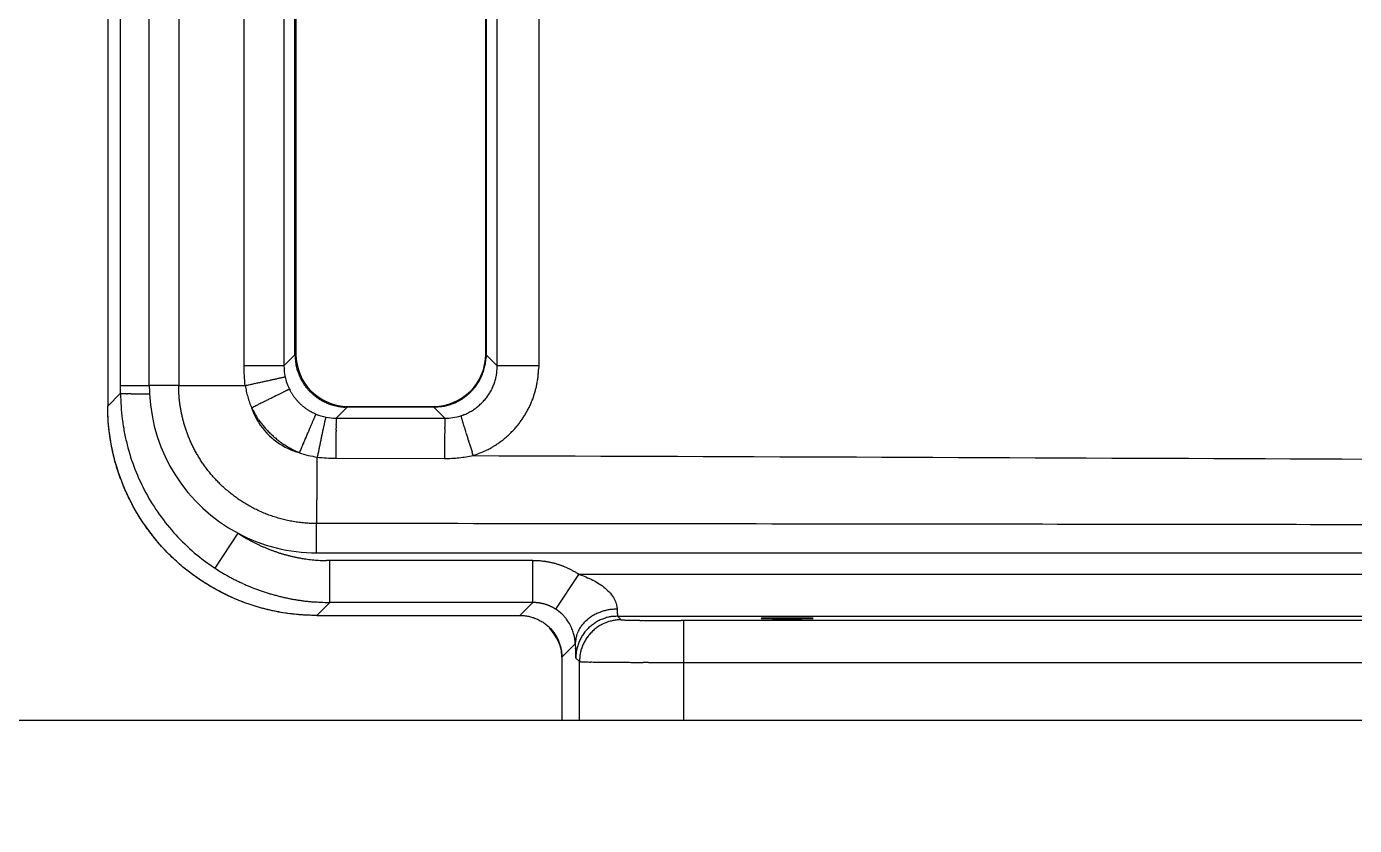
# Model space of a CAD drawing. Header units: millimetres. Extents: x 13515 to 183937, y -33900 to -660.
# Drawn here: x 118600.281 to 118602.269, y -19355.653 to -19354.458 of the extents above; entities that cross this region are included whole.
import ezdxf

# ---------------------------------------------------------------- set-up
doc = ezdxf.new("R2010")
doc.units = ezdxf.units.MM
doc.header["$LTSCALE"] = 100
doc.header["$MEASUREMENT"] = 0
doc.layers.get('0').update_dxf_attribs({"linetype": 'CONTINUOUS'})
doc.layers.add('ELE9', color=9, linetype='CONTINUOUS')
doc.layers.add('TOI', color=12, linetype='CONTINUOUS')

# ---------------------------------------------------------------- blocks, each defined once
blk = doc.blocks.new('A$C5C140EDA')
at = {"layer": 'TOI'}
for p, q in [((30.02, 579.96), (31.26, 578.72)), ((119.98, 579.96), (30.02, 579.96)), ((31.26, 578.72), (31.26, 578.71)), ((32, 578.72), (118.74, 578.72)), ((32, 578.72), (32, 575.98)), ((32, 573.17), (32, 575.98)), ((32, 575.98), (118.74, 575.98)), ((120, 573.17), (32, 573.17)), ((32, 573.17), (32, 566.8)), ((14.53, 569.68), (14.32, 569.36)), ((14.53, 569.68), (17.88, 567.49)), ((33.88, 566.92), (118.13, 566.92)), ((33.88, 563.1), (33.88, 566.92)), ((31.64, 562.58), (31.54, 562.52)), ((31.64, 562.58), (31.64, 562.59)), ((32.84, 562.99), (32.83, 563)), ((118.13, 563.1), (33.88, 563.1)), ((33.88, 563.1), (34.93, 562.05)), ((25.58, 561.63), (25.66, 561.82)), ((34.93, 562.05), (117.08, 562.05)), ((117, 561.95), (35, 561.95)), ((29.27, 560.04), (29.26, 560.05)), ((11.26, 558.72), (10.02, 559.96)), ((10.02, 559.96), (10.02, 540.53)), ((15.26, 558.72), (15.26, 559.03)), ((16, 559.98), (16, 217.48)), ((16, 559.98), (18.81, 559.98)), ((18.81, 559.98), (18.9, 559.97)), ((28.97, 559.09), (28.97, 559.1)), ((11.26, 539.29), (11.26, 558.72)), ((11.26, 558.72), (15.26, 558.72)), ((15.26, 539.29), (15.26, 558.72)), ((25.05, 558.14), (25.03, 547.74)), ((28.88, 558.1), (28.87, 558.11)), ((28.88, 558.1), (28.87, 547.71)), ((29.93, 557.05), (28.88, 558.1)), ((29.93, 557.05), (29.94, 557.29)), ((29.93, 548.76), (29.93, 557.05)), ((30, 556.95), (30, 548.81)), ((28.87, 547.71), (29.93, 548.76)), ((28.87, 547.71), (28.87, 547.71)), ((29.11, 546.19), (29.17, 546)), ((25.3, 545.01), (25.48, 545.06)), ((34.93, 543.76), (33.87, 542.71)), ((34.93, 543.76), (34.69, 543.77)), ((117.08, 543.76), (34.93, 543.76)), ((35, 543.81), (117, 543.81)), ((33.87, 542.71), (118.13, 542.71)), ((33.87, 538.74), (33.87, 542.71)), ((11.26, 539.29), (10.02, 540.53)), ((11.26, 539.29), (15.26, 539.29)), ((33.87, 538.74), (33.52, 538.75)), ((118.13, 538.74), (33.87, 538.74)), ((10.61, 537.1), (10.65, 537.16)), ((0, 536.53), (0, 534.84)), ((6.02, 536.53), (0, 536.53)), ((7.31, 535.24), (6.02, 536.53)), ((10.61, 537.1), (13.95, 534.9)), ((0, 534.84), (0, 524.85)), ((0, 534.84), (5.61, 534.84)), ((5.61, 534.84), (5.6, 534.83)), ((5.61, 534.84), (5.95, 535.19)), ((5.95, 535.19), (5.95, 535.19)), ((5.95, 535.19), (6.14, 535.18)), ((13.95, 534.9), (14.03, 535.03)), ((13.95, 189.98), (13.95, 534.9)), ((9.61, 530.84), (9.6, 531.04)), ((9.61, 530.84), (9.95, 531.19)), ((9.95, 531.19), (9.95, 198.29)), ((10.63, 531.24), (10.59, 531.24)), ((10.63, 531.24), (10.62, 531.43)), ((0, 524.85), (0, 211.98)), ((0, 524.85), (5.53, 524.85)), ((5.53, 524.85), (5.53, 198.98)), ((5.53, 524.85), (9.53, 524.85)), ((9.53, 524.85), (9.53, 525.13)), ((9.53, 198.83), (9.53, 524.85))]:
    blk.add_line(p, q, dxfattribs=at)
for centre, radius, start, end in [((64.78, 577.21), 33.57, 178.4317, 178.5893), ((72.18, 577.03), 40.96, 178.5948, 178.7327), ((80.63, 576.8), 49.42, 178.6763, 178.7972), ((89.9, 576.61), 58.69, 178.8005, 178.9079), ((43.02, 577.95), 11.79, 177.6611, 177.9806), ((47.17, 577.76), 15.94, 177.8211, 178.0825), ((52.24, 577.59), 21.02, 178.0862, 178.3024), ((58.02, 577.43), 26.81, 178.3095, 178.4934), ((34.81, 578.35), 3.57, 176.2051, 176.9277), ((36.9, 578.23), 5.66, 176.8641, 177.389), ((39.56, 578.1), 8.33, 177.2696, 177.6753), ((31.4, 578.67), 0.149, 168.2589, 175.2121), ((31.73, 578.62), 0.482, 172.4412, 175.3445), ((32.33, 578.55), 1.09, 174.2415, 175.898), ((33.33, 578.46), 2.09, 175.5555, 176.5957), ((31.28, 578.7), 0.0218, 151.6535, 182.4313), ((364.13, 573.25), 332.94, 179.3848, 179.406), ((166.66, 575.37), 135.46, 179.4343, 179.5027), ((167.91, 575.44), 136.71, 179.5391, 179.645), ((108.41, 576.27), 77.21, 179.0044, 179.0938), ((121.04, 576.06), 89.84, 179.086, 179.1654), ((137.41, 575.8), 106.21, 179.1586, 179.2275), ((141.42, 575.77), 110.22, 179.2373, 179.3068), ((138.39, 575.74), 107.19, 179.2702, 179.3454), ((172.52, 575.42), 141.32, 179.3755, 179.43), ((99.3, 576.43), 68.1, 178.9081, 179.0051), ((32, 559.98), 16, 92.8807, 152.0026), ((413.55, 573.48), 382.36, 179.5797, 179.6296), ((32, 559.98), 16, 90, 92.8807), ((31.37, 558.66), 20.13, 148.9718, 150.0638), ((31.2, 558.75), 19.94, 147.8623, 148.9619), ((31.38, 558.67), 20.13, 153.4016, 154.502), ((31.37, 558.66), 20.13, 152.2549, 153.3536), ((31.39, 558.65), 20.15, 151.1776, 152.2733), ((31.45, 558.61), 20.22, 150.0634, 151.1529), ((31.38, 558.66), 20.13, 156.6869, 157.7919), ((31.38, 558.67), 20.13, 155.6072, 156.7109), ((31.39, 558.66), 20.14, 154.4726, 155.5741), ((32, 559.98), 16, 152.0026, 180), ((29.33, 559.62), 13.87, 150.5877, 152.017), ((28.07, 560.36), 12.42, 148.227, 150.6779), ((45.85, 550.01), 32.99, 148.0002, 149.2064), ((1376.74, 853.75), 1375.02, 192.04568, 192.06353), ((543.28, 675.41), 522.69, 192.0402, 192.0763), ((31.37, 558.68), 20.11, 161.1502, 162.2591), ((31.37, 558.69), 20.12, 160.0609, 161.1685), ((31.38, 558.67), 20.13, 158.9145, 160.0217), ((31.37, 558.68), 20.12, 157.8342, 158.9408), ((31.09, 558.78), 15.83, 155.5256, 156.6574), ((29.09, 559.68), 13.63, 154.144, 155.4862), ((31.98, 558.45), 16.76, 153.6324, 154.6568), ((54.98, 547.09), 42.42, 153.3181, 153.6842), ((34.28, 557.65), 9.63, 128.7352, 129.9991), ((33.81, 558.21), 8.9, 127.2187, 128.6059), ((33.06, 559.18), 7.68, 125.4866, 127.1275), ((34.15, 557.82), 9.42, 124.8647, 126.1203), ((42.16, 546.39), 23.38, 124.4841, 124.9412), ((33.17, 559.09), 7.82, 121.1544, 122.8972), ((32.75, 559.81), 6.99, 118.2788, 121.2617), ((38.55, 549.85), 18.51, 117.9942, 119.467), ((-1768.79, -330.62), 2009.82, 26.48854, 26.50102), ((-659.39, 222.03), 770.4, 26.47635, 26.50137), ((-695.72, 204.06), 810.93, 26.45321, 26.46888), ((-1656.41, -274.38), 1884.16, 26.45966, 26.46497), ((-756.04, 174.12), 878.27, 26.42524, 26.43775), ((566.36, 680.47), 546.31, 192.089, 192.1116), ((1279.62, 833.76), 1275.86, 192.12165, 192.12926), ((607.48, 689.3), 588.37, 192.12874, 192.14685), ((484.88, 662.62), 462.91, 192.1112, 192.1355), ((506.13, 667.51), 484.7, 192.1725, 192.1948), ((496.99, 665.39), 475.32, 192.1779, 192.1999), ((31.48, 558.66), 20.22, 164.5089, 165.6112), ((31.37, 558.69), 20.11, 163.3809, 164.4897), ((31.33, 558.7), 20.07, 162.2799, 163.3913), ((31.43, 558.66), 16.18, 161.1536, 162.256), ((31.31, 558.71), 16.05, 160.0492, 161.1606), ((31.04, 558.79), 15.77, 158.8884, 160.0211), ((31.39, 558.68), 16.14, 157.847, 158.9481), ((32.33, 558.29), 17.15, 156.8068, 157.8361), ((33.92, 558.1), 9.06, 139.5693, 140.9288), ((33.91, 558.11), 9.05, 138.2237, 139.585), ((33.9, 558.11), 9.03, 136.8237, 138.1882), ((33.91, 558.1), 9.05, 135.4684, 136.8299), ((33.94, 558.07), 9.1, 134.1158, 135.4695), ((33.9, 558.12), 9.03, 132.735, 134.0995), ((33.78, 558.23), 8.87, 131.2903, 132.6801), ((33.93, 558.09), 9.08, 130.0621, 131.4134), ((-590.96, 256.03), 693.98, 26.41747, 26.43419), ((-622.54, 240.37), 729.23, 26.40018, 26.41555), ((-611.14, 245.89), 716.57, 26.39509, 26.41023), ((-526.15, 288.07), 621.68, 26.37767, 26.39485), ((-459.52, 321.27), 547.25, 26.3444, 26.3634), ((-409.52, 345.91), 491.5, 26.3361, 26.3566), ((-354.62, 372.86), 430.34, 26.3412, 26.3637), ((433.95, 651.8), 410.83, 192.2048, 192.2298), ((385.1, 641.22), 360.85, 192.2314, 192.2593), ((348.02, 633.12), 322.9, 192.2527, 192.2826), ((308.22, 624.4), 282.15, 192.2708, 192.3038), ((268.02, 615.62), 241.01, 192.3015, 192.3382), ((229.69, 607.27), 201.78, 192.3469, 192.3885), ((195.74, 599.81), 167.01, 192.3879, 192.4351), ((163.91, 592.73), 134.41, 192.4096, 192.4644), ((32.67, 558.44), 21.44, 168.937, 169.9662), ((31.44, 558.67), 20.18, 167.818, 168.919), ((30.97, 558.8), 19.7, 166.7533, 167.8859), ((31.33, 558.71), 20.07, 165.6223, 166.7336), ((31.35, 558.69), 16.1, 165.5974, 166.7051), ((31.35, 558.7), 16.09, 164.5212, 165.6302), ((31.31, 558.7), 16.06, 163.3776, 164.489), ((31.34, 558.7), 16.09, 162.2968, 163.4057), ((33.94, 558.1), 9.07, 150.4424, 151.7796), ((33.93, 558.11), 9.06, 149.1421, 150.4848), ((33.93, 558.1), 9.06, 147.7355, 149.0812), ((33.94, 558.1), 9.07, 146.4329, 147.7805), ((33.92, 558.1), 9.06, 145.0392, 146.391), ((33.93, 558.1), 9.06, 143.6889, 145.043), ((33.92, 558.1), 9.05, 142.302, 143.659), ((33.92, 558.1), 9.06, 140.9569, 142.3151), ((-299.13, 400.69), 368.27, 26.2661, 26.2912), ((-246.16, 426.66), 309.27, 26.266, 26.2943), ((-198.63, 449.97), 256.34, 26.2636, 26.2957), ((-153.95, 472.03), 206.51, 26.2217, 26.2589), ((-115.15, 491.23), 163.22, 26.15, 26.1935), ((-80.33, 508.3), 124.44, 26.11, 26.1623), ((-51.6, 522.32), 92.47, 26.0832, 26.1466), ((-27.31, 534.18), 65.44, 26.0221, 26.1024), ((-8.58, 543.33), 44.59, 25.9079, 26.0113), ((6.33, 550.56), 28.03, 25.7931, 25.9351), ((16.8, 555.59), 16.41, 25.6734, 25.8774), ((24, 559.04), 8.42, 25.4355, 25.7598), ((28.21, 561.03), 3.76, 25.0354, 25.5979), ((30.6, 562.14), 1.13, 24.1774, 25.55), ((31.52, 562.54), 0.131, 20.1235, 27.6668), ((136.17, 586.63), 106, 192.481, 192.5451), ((111.45, 581.06), 80.66, 192.5016, 192.5788), ((91.11, 576.5), 59.82, 192.5579, 192.6518), ((74.01, 572.7), 42.31, 192.6956, 192.8146), ((60.78, 569.63), 28.73, 192.6945, 192.8479), ((50.39, 567.25), 18.06, 192.8245, 193.0357), ((43.02, 565.54), 10.5, 193.0119, 193.3162), ((38.04, 564.35), 5.38, 193.1845, 193.6703), ((35.14, 563.63), 2.39, 193.2978, 194.1468), ((33.51, 563.2), 0.705, 193.3101, 195.4085), ((32.91, 563.03), 0.0783, 190.0096, 201.9775), ((32.2, 558.52), 20.96, 172.1125, 173.1367), ((28.34, 559.21), 17.04, 171.2943, 172.6363), ((31.05, 558.78), 19.78, 170.1117, 171.2433), ((31.36, 558.7), 16.11, 170.0617, 171.1654), ((31.36, 558.71), 16.1, 168.9809, 170.0859), ((31.35, 558.7), 16.1, 167.8295, 168.9361), ((31.36, 558.71), 16.1, 166.7638, 167.871), ((-352.83, -335.79), 973.94, 67.11085, 67.13653), ((33.81, 558.17), 8.93, 154.5241, 155.8683), ((33.93, 558.11), 9.06, 153.1351, 154.4654), ((33.98, 558.09), 9.12, 151.8492, 153.175), ((-118.94, 217.88), 372.9, 67.0784, 67.13), ((-126.35, 200.28), 391.99, 67.0508, 67.0831), ((33.88, 558.09), 5.01, 139.549, 140.9136), ((35, 556.95), 5, 90, 180), ((33.92, 558.07), 5.05, 138.2274, 139.5812), ((33.89, 558.08), 5.03, 136.8293, 138.191), ((33.89, 558.09), 5.02, 135.4703, 136.8348), ((33.89, 558.08), 5.03, 134.0819, 135.4432), ((33.9, 558.08), 5.03, 132.7593, 134.1187), ((33.9, 558.07), 5.04, 131.3331, 132.6913), ((33.9, 558.08), 5.03, 130.0324, 131.3893), ((33.89, 558.07), 5.03, 128.592, 129.9461), ((33.9, 558.08), 5.03, 127.3134, 128.6651), ((33.9, 558.07), 5.04, 125.8867, 127.2343), ((33.9, 558.07), 5.04, 124.5611, 125.9066), ((33.89, 558.08), 5.03, 123.194, 124.5366), ((33.9, 558.07), 5.04, 121.8736, 123.2106), ((33.91, 558.04), 5.07, 120.4936, 121.8192), ((33.89, 558.08), 5.03, 119.2137, 120.5437), ((33.86, 558.13), 4.97, 117.8286, 119.1726), ((34.94, 557.04), 5.01, 119.3683, 122.4723), ((35.06, 556.82), 5.27, 116.4067, 119.3234), ((34.89, 557.12), 4.92, 112.969, 116.1056), ((34.65, 557.66), 4.32, 109.2598, 112.8636), ((35.02, 556.93), 5.14, 107.6435, 110.4797), ((36.72, 551.71), 10.63, 106.608, 107.8437), ((34.71, 557.63), 4.39, 99.8232, 103.5323), ((34.64, 558.08), 3.93, 93.7853, 99.9869), ((35.45, 552.12), 9.94, 93.0202, 96.1981), ((26.81, 559.19), 15.52, 176.0899, 178.5404), ((28.63, 559.1), 17.35, 174.7527, 176.1819), ((64.02, 554.65), 53.01, 173.1012, 173.4672), ((31.37, 558.71), 16.11, 174.5001, 175.5958), ((31.36, 558.71), 16.1, 173.4096, 174.5083), ((31.36, 558.71), 16.11, 172.2995, 173.3999), ((31.37, 558.71), 16.12, 171.191, 172.2925), ((-329.26, -278.84), 912.31, 67.03795, 67.04888), ((-139.12, 170.57), 424.33, 66.9775, 67.0033), ((-104.02, 252.64), 335.07, 66.9782, 67.0127), ((-110.77, 237.17), 351.94, 66.9207, 66.9525), ((-108.25, 242.7), 345.87, 66.9135, 66.9447), ((-90.24, 285.02), 299.88, 66.8729, 66.9084), ((-76.07, 318.14), 263.85, 66.8399, 66.8792), ((-65.39, 343.06), 236.75, 66.8018, 66.8441), ((-53.81, 369.96), 207.45, 66.7693, 66.8157), ((-41.98, 397.61), 177.38, 66.7051, 66.7569), ((-30.69, 423.84), 148.83, 66.6435, 66.702), ((-20.59, 447.15), 123.42, 66.5945, 66.6609), ((-11.05, 469.21), 99.39, 66.5092, 66.5861), ((-2.7, 488.33), 78.52, 66.4509, 66.5408), ((4.82, 505.41), 59.86, 66.4009, 66.5089), ((10.93, 519.53), 44.47, 66.2116, 66.3429), ((16.22, 531.44), 31.44, 66.1076, 66.2737), ((20.31, 540.58), 21.43, 65.9888, 66.2026), ((23.54, 547.84), 13.48, 65.6971, 65.991), ((25.86, 552.95), 7.87, 65.3449, 65.7672), ((27.47, 556.42), 4.05, 64.8806, 65.5523), ((28.43, 558.44), 1.81, 64.1082, 65.2737), ((29, 559.57), 0.543, 62.5851, 65.4268), ((29.22, 560), 0.0647, 54.295, 69.5992), ((38.63, 555.81), 10.28, 154.2111, 155.6843), ((32.91, 558.67), 3.88, 152.3868, 155.3704), ((33.32, 558.46), 4.34, 150.7601, 152.5033), ((40.67, 553.93), 12.97, 148.7222, 149.1794), ((34.06, 557.96), 5.23, 147.5681, 148.8239), ((33.27, 558.52), 4.27, 146.5428, 148.184), ((33.83, 558.14), 4.94, 145.0985, 146.4859), ((34.15, 557.89), 5.35, 143.6046, 144.8687), ((33.91, 558.08), 5.04, 142.3195, 143.671), ((33.82, 558.15), 4.92, 140.9673, 142.3573), ((34.97, 557.02), 5.05, 141.308, 144.4268), ((34.97, 557.02), 5.04, 138.2029, 141.3342), ((34.95, 557.03), 5.02, 134.9682, 138.1154), ((34.95, 557.03), 5.03, 131.8857, 135.0307), ((34.96, 557.02), 5.04, 128.6797, 131.8101), ((34.93, 557.05), 5.01, 125.5464, 128.6936), ((34.88, 557.1), 4.93, 122.2716, 125.4567), ((52.5, 557.84), 41.25, 177.5687, 178.7748), ((31.21, 558.73), 15.95, 177.8217, 178.9212), ((31.36, 558.71), 16.1, 176.7082, 177.8001), ((31.44, 558.71), 16.18, 175.6164, 176.7059), ((19.94, 603.92), 43.96, 268.6499, 268.7899), ((20.33, 619.27), 59.31, 268.7273, 268.8411), ((20.69, 636.47), 76.52, 268.8323, 268.9281), ((21.01, 653.24), 93.29, 268.9212, 269.0061), ((21.39, 673.8), 113.85, 268.9969, 269.0715), ((21.78, 696.75), 136.81, 269.0632, 269.1296), ((22.21, 722.65), 162.71, 269.1184, 269.1776), ((22.63, 749.65), 189.71, 269.168, 269.2218), ((22.96, 779.86), 219.93, 269.2407, 269.2895), ((23.4, 811.12), 251.18, 269.2771, 269.3219), ((23.88, 845.19), 285.26, 269.308, 269.3492), ((24.19, 879.61), 319.68, 269.3625, 269.4007), ((24.67, 915.77), 355.84, 269.3849, 269.4204), ((24.96, 951.81), 391.89, 269.4307, 269.4641), ((25.45, 990.07), 430.15, 269.4469, 269.4781), ((25.75, 1029.21), 469.29, 269.4852, 269.5146), ((26.19, 1063.18), 503.26, 269.4973, 269.5253), ((26.16, 1091.01), 531.09, 269.5538, 269.5809), ((26.71, 1137.26), 577.34, 269.55963, 269.58489), ((27.17, 1204.32), 644.41, 269.58668, 269.6095), ((26.98, 1190.09), 630.18, 269.61838, 269.64233), ((26.79, 1136.43), 576.52, 269.62826, 269.65529), ((27.68, 1284.53), 724.62, 269.65518, 269.67549), ((33.04, 2239.16), 1679.26, 269.67689, 269.68486), ((27.18, 1201.92), 642, 269.69895, 269.72561), ((26.96, 1159.28), 599.37, 269.72746, 269.77116), ((31.26, 2151.21), 1591.3, 269.75899, 269.78049), ((-86.51, 9.64), 561.49, 78.4849, 78.5287), ((-16.86, 350.55), 213.54, 78.448, 78.5363), ((-18.76, 341.16), 223.12, 78.3974, 78.4529), ((-79.41, 49.15), 521.36, 78.3036, 78.3222), ((-22.3, 324.06), 240.58, 78.3061, 78.3505), ((-11.86, 374.44), 189.13, 78.2484, 78.3079), ((-13.74, 365.49), 198.28, 78.1883, 78.2431), ((-12.97, 369.29), 194.4, 78.1294, 78.1834), ((-7.44, 395.06), 168.05, 78.1036, 78.165), ((-3.29, 415.1), 147.58, 78.0101, 78.0783), ((-0.01, 430.24), 132.09, 77.9631, 78.0365), ((3.38, 446.5), 115.48, 77.8477, 77.9283), ((7.03, 462.99), 98.6, 77.8112, 77.9012), ((10.38, 478.58), 82.64, 77.6992, 77.8011), ((13.45, 492.56), 68.33, 77.598, 77.7137), ((16.32, 505.6), 54.98, 77.4716, 77.6059), ((18.89, 516.88), 43.41, 77.3927, 77.5497), ((21.15, 527.01), 33.03, 77.1828, 77.3718), ((23.04, 535.34), 24.49, 76.9516, 77.1815), ((24.7, 542.33), 17.31, 76.7817, 77.0729), ((25.96, 547.71), 11.79, 76.4061, 76.7814), ((27.01, 551.97), 7.4, 76.0388, 76.5554), ((27.77, 554.95), 4.31, 75.5671, 76.3107), ((28.31, 556.98), 2.21, 74.6128, 75.7983), ((28.64, 558.17), 0.983, 73.2445, 75.3091), ((28.85, 558.82), 0.295, 70.2299, 75.2726), ((28.95, 559.07), 0.0367, 56.4617, 82.5072), ((35.01, 557.02), 5.08, 159.8959, 162.8466), ((35.02, 557.02), 5.1, 156.9408, 159.9148), ((35, 557.02), 5.07, 153.8113, 156.8328), ((35, 557.02), 5.07, 150.7715, 153.8182), ((34.98, 557.02), 5.06, 147.5939, 150.6737), ((34.98, 557.02), 5.06, 144.5293, 147.6257), ((24.2, -339.81), 897.95, 89.91897, 89.94606), ((25.11, 217.99), 340.14, 89.8846, 89.9394), ((25.07, 203.89), 354.25, 89.8486, 89.8832), ((23.61, -270.7), 828.84, 89.82288, 89.83444), ((25.02, 177.55), 380.59, 89.7987, 89.8264), ((25.38, 259.55), 298.59, 89.774, 89.8111), ((25.3, 245.83), 312.31, 89.7368, 89.7709), ((25.3, 252.34), 305.8, 89.6965, 89.7302), ((25.51, 294.25), 263.89, 89.6564, 89.6947), ((25.71, 326.99), 231.15, 89.6127, 89.6553), ((25.98, 351.33), 206.81, 89.5973, 89.6433), ((26.15, 377.67), 180.46, 89.5429, 89.5934), ((26.35, 404.31), 153.82, 89.4808, 89.5373), ((26.56, 429.47), 128.67, 89.4102, 89.4742), ((26.85, 451.81), 106.32, 89.3695, 89.4422), ((27.07, 472.77), 85.36, 89.2751, 89.3597), ((27.34, 490.83), 67.3, 89.211, 89.3099), ((27.6, 507.02), 51.11, 89.1327, 89.252), ((27.79, 520.27), 37.85, 88.9725, 89.1178), ((27.98, 531.43), 26.69, 88.774, 88.9584), ((28.21, 540.03), 18.09, 88.662, 88.9002), ((28.37, 546.79), 11.33, 88.3374, 88.6663), ((28.53, 551.55), 6.57, 88.0807, 88.5561), ((28.64, 554.78), 3.34, 87.4257, 88.1889), ((28.74, 556.65), 1.47, 86.6642, 88.0098), ((28.81, 557.69), 0.423, 84.6329, 88.0139), ((28.86, 558.06), 0.0451, 74.1135, 94.2485), ((34.66, 557.07), 4.73, 174.3867, 177.3206), ((35, 557.04), 5.07, 171.6435, 174.4292), ((35.17, 557.01), 5.24, 168.8952, 171.6393), ((35.03, 557.02), 5.1, 165.8703, 168.7305), ((35.01, 557.03), 5.08, 162.978, 165.893), ((39.86, 549.29), 9.94, 183.0098, 186.1878), ((35, 548.81), 5, 180, 270), ((24.19, -349.85), 897.6, 89.91908, 89.94623), ((25.1, 207.52), 340.22, 89.8847, 89.9397), ((25.23, 193.23), 354.51, 89.8757, 89.9103), ((23.12, -281.51), 829.26, 89.78921, 89.8008), ((25.01, 166.73), 381.01, 89.7992, 89.8269), ((25.37, 248.61), 299.13, 89.7746, 89.8117), ((25.3, 234.8), 312.94, 89.7375, 89.7717), ((25.29, 241.27), 306.47, 89.6974, 89.7312), ((25.51, 283.21), 264.53, 89.6575, 89.6959), ((25.83, 315.85), 231.89, 89.6473, 89.69), ((25.85, 340.34), 207.4, 89.5643, 89.6103), ((26.15, 366.82), 180.91, 89.5442, 89.5948), ((26.35, 393.39), 154.34, 89.4827, 89.5392), ((26.65, 418.59), 129.14, 89.4522, 89.5162), ((26.77, 441.06), 106.68, 89.3294, 89.4021), ((27.13, 462.06), 85.67, 89.3231, 89.4077), ((27.28, 480.16), 67.57, 89.165, 89.264), ((27.6, 496.44), 51.29, 89.1357, 89.255), ((27.79, 509.72), 38, 88.9764, 89.1218), ((28.01, 520.94), 26.78, 88.8444, 89.0289), ((28.18, 529.56), 18.16, 88.591, 88.8292), ((28.38, 536.36), 11.36, 88.4298, 88.7587), ((28.52, 541.12), 6.59, 87.9822, 88.4576), ((28.64, 544.37), 3.35, 87.4355, 88.1988), ((28.74, 546.25), 1.47, 86.6641, 88.0099), ((28.81, 547.29), 0.426, 84.4342, 87.8165), ((28.86, 547.66), 0.0451, 74.0959, 94.2661), ((33.9, 548.47), 3.93, 183.8003, 190.0019), ((34.35, 548.54), 4.39, 189.8191, 193.5283), ((40.27, 550.55), 10.63, 196.5841, 197.8198), ((51.89, 469.02), 80.47, 106.8259, 106.9057), ((47.72, 482.88), 65.99, 106.7586, 106.8463), ((41.9, 502.16), 45.85, 106.6184, 106.7316), ((36.74, 519.33), 27.92, 106.3971, 106.5606), ((35.38, 524.02), 23.04, 106.2763, 106.4458), ((39.18, 511.17), 36.44, 106.2531, 106.3411), ((31.32, 537.78), 8.69, 105.3322, 105.653), ((29.64, 543.83), 2.42, 103.5567, 104.6377), ((29.47, 544.53), 1.7, 102.1016, 103.5191), ((35.05, 548.85), 5.14, 197.6647, 200.501), ((34.32, 548.48), 4.32, 199.2598, 202.8636), ((34.86, 548.72), 4.92, 202.969, 206.1056), ((35.16, 548.9), 5.27, 206.4067, 209.3234), ((34.94, 548.78), 5.01, 209.3683, 212.4723), ((34.87, 548.72), 4.93, 212.2716, 215.4567), ((42.34, 551.28), 18.16, 200.1988, 202.7832), ((163.24, 112.63), 453.85, 107.6458, 107.67), ((171.35, 86.49), 481.21, 107.6002, 107.6232), ((173.54, 79.44), 488.59, 107.5714, 107.5944), ((166.6, 102.33), 464.68, 107.5837, 107.6079), ((161.2, 118.62), 447.52, 107.5291, 107.5542), ((155.84, 135.68), 429.64, 107.5066, 107.5328), ((149.92, 154.26), 410.13, 107.4721, 107.4993), ((142.2, 179.14), 384.09, 107.4589, 107.4875), ((134.26, 204.04), 357.95, 107.4131, 107.4433), ((125.57, 231.71), 328.95, 107.3787, 107.4108), ((116.79, 259.67), 299.65, 107.3387, 107.3731), ((107.7, 288.93), 269.01, 107.3099, 107.3469), ((98.55, 318.34), 238.2, 107.2745, 107.3147), ((89.39, 347.35), 207.78, 107.1946, 107.2385), ((80.85, 374.99), 178.85, 107.1511, 107.1994), ((72.96, 400.77), 151.9, 107.1176, 107.1711), ((65, 426.56), 124.91, 107.0501, 107.1108), ((57.58, 450.53), 99.81, 106.947, 107.0172), ((33.72, 547.64), 4.83, 199.9021, 202.2757), ((33.92, 547.73), 5.06, 202.2659, 204.5621), ((34.02, 547.77), 5.16, 204.5529, 206.826), ((33.94, 547.74), 5.07, 206.9587, 209.2939), ((33.92, 547.73), 5.06, 209.2539, 211.6187), ((33.92, 547.74), 5.06, 211.7206, 214.1033), ((33.93, 547.74), 5.07, 214.0606, 216.4551), ((34.93, 548.77), 5, 215.559, 218.7062), ((34.96, 548.79), 5.04, 218.6797, 221.8101), ((34.95, 548.79), 5.03, 221.8714, 225.0164), ((34.95, 548.78), 5.02, 224.9682, 228.1154), ((34.96, 548.8), 5.04, 228.2163, 231.3476), ((34.96, 548.8), 5.05, 231.312, 234.4309), ((32.18, 546.74), 7.04, 200.781, 205.9077), ((32.93, 547.08), 7.87, 205.744, 208.777), ((33.92, 547.74), 5.05, 216.5361, 218.9548), ((33.92, 547.74), 5.05, 218.942, 221.3738), ((33.91, 547.74), 5.04, 221.4447, 223.893), ((33.91, 547.74), 5.04, 223.8842, 226.3407), ((33.9, 547.74), 5.04, 226.4004, 228.8675), ((33.9, 547.73), 5.03, 228.8224, 231.2964), ((33.88, 547.72), 5.02, 231.3775, 233.861), ((33.89, 547.72), 5.03, 233.8132, 236.2934), ((33.9, 547.74), 5.04, 236.3639, 238.8313), ((34.96, 548.82), 5.06, 234.5119, 237.6083), ((34.96, 548.81), 5.06, 237.5939, 240.6737), ((34.96, 548.83), 5.07, 240.7814, 243.8281), ((34.96, 548.83), 5.07, 243.8024, 246.8239), ((34.96, 548.86), 5.1, 246.9487, 249.9227), ((34.96, 548.84), 5.08, 249.8959, 252.8465), ((34.95, 548.84), 5.08, 252.9721, 255.887), ((34.96, 548.86), 5.1, 255.8703, 258.7305), ((34.97, 549), 5.24, 258.9178, 261.6618), ((34.95, 548.84), 5.08, 261.6233, 264.409), ((34.91, 548.49), 4.73, 264.3867, 267.3206), ((43.76, 554.11), 20.75, 211.3881, 212.3043), ((34.11, 547.98), 9.33, 212.1671, 214.4266), ((32.87, 546.96), 7.73, 213.3919, 216.2977), ((33.79, 547.65), 8.88, 216.3772, 218.8738), ((33.88, 547.71), 5.01, 238.8136, 241.297), ((33.83, 547.64), 4.93, 241.3704, 243.8909), ((33.89, 547.72), 5.02, 243.7206, 246.1748), ((34, 547.98), 5.3, 246.2332, 248.5353), ((33.84, 547.64), 4.93, 248.7978, 251.2953), ((33.63, 547.05), 4.3, 251.3917, 254.2985), ((33.96, 547.87), 5.18, 253.2557, 255.516), ((35.57, 554), 11.52, 255.3773, 256.2938), ((33.68, 547.1), 4.37, 258.9027, 261.9365), ((33.63, 546.64), 3.91, 261.7775, 266.9056), ((34.31, 552.78), 10.09, 264.9018, 267.4868), ((34.28, 548.11), 9.54, 219.1621, 221.4633), ((33.9, 547.78), 9.05, 221.5028, 223.9561), ((33.79, 547.64), 8.87, 223.7922, 226.3117), ((33.88, 547.75), 9.02, 226.3835, 228.8659), ((33.93, 547.8), 9.08, 228.8618, 231.3282), ((33.9, 547.78), 9.05, 231.3783, 233.8575), ((33.9, 547.77), 9.04, 233.8147, 236.2972), ((33.9, 547.8), 9.06, 236.3653, 238.8384), ((33.91, 547.8), 9.07, 238.8072, 241.2735), ((33.91, 547.82), 9.08, 241.3515, 243.8072), ((7.32, 539.27), 3.94, 346.769, 347.9025), ((7.23, 539.3), 4.03, 347.8495, 348.9514), ((6.98, 539.35), 4.29, 348.8745, 349.9045), ((7.31, 539.28), 3.95, 350.1523, 351.2848), ((7.84, 539.19), 3.41, 351.2794, 352.6225), ((7.08, 539.33), 4.19, 352.1253, 353.1503), ((0.71, 540.1), 10.6, 353.1219, 353.4881), ((7.78, 539.21), 3.47, 354.7848, 356.215), ((3.01, 539.46), 8.25, 357.583, 358.7898), ((8.15, 539.19), 3.1, 356.0989, 358.5511), ((-5.85, 540.93), 21.21, 353.0799, 353.4461), ((8.31, 539.14), 6.94, 354.7494, 356.1793), ((9.04, 539.1), 6.21, 356.0991, 358.5509), ((-1.24, 539.64), 16.5, 357.5661, 358.7727), ((33.91, 547.81), 9.08, 243.7772, 246.2247), ((33.91, 547.83), 9.1, 246.2913, 248.7224), ((33.91, 547.83), 9.1, 248.7135, 251.1316), ((33.91, 547.87), 9.13, 251.2089, 253.6027), ((33.91, 547.85), 9.11, 253.5764, 255.9585), ((33.89, 547.84), 9.1, 256.0507, 258.4151), ((33.9, 547.87), 9.13, 258.3832, 260.7179), ((33.91, 548.03), 9.29, 260.8478, 263.1206), ((33.89, 547.84), 9.1, 263.0914, 265.3873), ((33.86, 547.44), 8.69, 265.3908, 267.7642), ((7.27, 539.28), 3.98, 327.8569, 328.9576), ((7.24, 539.3), 4.02, 328.9122, 330.0053), ((7.22, 539.31), 4.04, 330.1253, 331.2159), ((7.24, 539.31), 4.03, 331.1257, 332.2225), ((7.24, 539.3), 4.02, 332.2547, 333.3545), ((7.24, 539.3), 4.02, 333.381, 334.4825), ((7.24, 539.3), 4.02, 334.4721, 335.5746), ((7.24, 539.3), 4.03, 335.59, 336.6948), ((7.24, 539.3), 4.02, 336.7136, 337.8196), ((7.24, 539.3), 4.02, 337.7952, 338.9029), ((7.24, 539.3), 4.02, 338.9157, 340.0239), ((7.24, 539.29), 4.02, 340.0791, 341.1878), ((7.24, 539.3), 4.02, 341.1263, 342.2362), ((7.25, 539.29), 4.01, 342.2654, 343.3777), ((7.24, 539.29), 4.02, 343.429, 344.5388), ((7.22, 539.3), 4.04, 344.4838, 345.587), ((7.24, 539.29), 4.02, 345.6394, 346.7516), ((7.22, 539.31), 8.05, 343.3483, 344.4578), ((7.18, 539.31), 8.09, 344.5195, 345.6224), ((7.23, 539.3), 8.03, 345.595, 346.707), ((7.37, 539.26), 7.88, 346.7611, 347.8943), ((7.19, 539.31), 8.07, 347.8134, 348.915), ((6.69, 539.4), 8.58, 348.9476, 349.9774), ((7.34, 539.27), 7.91, 350.086, 351.2183), ((8.43, 539.09), 6.82, 351.305, 352.6478), ((6.88, 539.37), 8.38, 352.1304, 353.1551), ((7.21, 539.32), 8.06, 334.4544, 335.5565), ((7.21, 539.31), 8.05, 335.6091, 336.7135), ((7.21, 539.31), 8.05, 336.694, 337.7997), ((7.22, 539.31), 8.04, 337.8161, 338.9233), ((7.22, 539.31), 8.05, 338.903, 340.0108), ((7.21, 539.3), 8.05, 340.0568, 341.1652), ((7.22, 539.31), 8.05, 341.1149, 342.2245), ((7.23, 539.29), 8.03, 342.3115, 343.4235), ((9.85, 534.49), 4.26, 176.9114, 178.1206), ((15.34, 534.26), 9.75, 177.792, 178.478), ((5.73, 534.8), 0.126, 165.2953, 184.0626), ((6.83, 534.68), 1.23, 175.1486, 178.2006), ((5.19, 526.9), 7.95, 83.8062, 86.9838), ((5.96, 535.17), 0.0179, 96.9755, 118.2497), ((5.98, 535.12), 0.0719, 98.3413, 105.9324), ((6.01, 535), 0.193, 97.4719, 101.148), ((6.04, 534.8), 0.399, 96.3949, 98.5968), ((6.09, 534.48), 0.727, 95.5874, 97.0235), ((6.14, 534.01), 1.19, 94.8783, 95.9003), ((6.19, 533.38), 1.83, 94.1488, 94.9042), ((5.84, 531.67), 3.15, 79.996, 86.1967), ((6.27, 532.56), 2.65, 93.9271, 94.5146), ((6.35, 531.5), 3.71, 93.5686, 94.0343), ((6.44, 530.25), 4.97, 93.2775, 93.659), ((5.97, 531.41), 3.78, 84.3864, 87.3201), ((6.53, 528.7), 6.52, 93.0307, 93.3466), ((6.61, 526.89), 8.33, 92.6624, 92.9302), ((6.75, 524.74), 10.48, 92.625, 92.8537), ((6.84, 522.35), 12.87, 92.3344, 92.5335), ((6.96, 519.49), 15.74, 92.1991, 92.3725), ((5.94, 531.13), 4.06, 81.6191, 84.4046), ((7.14, 516.3), 18.93, 92.1961, 92.3488), ((5.79, 531.31), 3.51, 76.4649, 80.1733), ((7.23, 512.93), 22.31, 91.977, 92.1138), ((7.36, 509.47), 25.76, 91.8738, 91.9988), ((7.49, 504.51), 30.73, 91.7047, 91.814), ((5.92, 531), 4.19, 78.903, 81.6467), ((7.78, 497.87), 37.37, 91.7433, 91.8365), ((4.18, 526.57), 8.51, 72.1624, 73.3979), ((7.77, 495.7), 39.55, 91.5467, 91.6405), ((7.82, 495.88), 39.36, 91.5177, 91.6188), ((5.93, 531.11), 4.08, 75.8705, 78.7303), ((8.2, 480.74), 54.51, 91.4249, 91.4951), ((5.53, 530.75), 4.11, 69.4887, 72.3243), ((10.71, 387.66), 147.63, 91.4783, 91.5022), ((8.23, 481.06), 54.19, 91.3112, 91.4005), ((5.94, 531.13), 4.06, 72.9518, 75.8663), ((8.3, 476.42), 58.83, 91.1459, 91.2794), ((11.02, 355.89), 179.39, 91.1876, 91.2462), ((5.93, 531.12), 4.07, 69.891, 72.8411), ((6.91, 529.71), 5.55, 82.0837, 85.8589), ((5.92, 531.11), 4.08, 66.9532, 69.9265), ((5.92, 531.13), 4.06, 63.7931, 66.8138), ((7.47, 532.98), 2.23, 77.6389, 84.9088), ((5.92, 531.13), 4.06, 60.7606, 63.8064), ((5.92, 531.15), 4.05, 57.5917, 60.6705), ((7.41, 532.66), 2.56, 73.4634, 77.7184), ((5.96, 529.17), 6.33, 68.5136, 69.9157), ((7.15, 532.17), 3.1, 65.445, 68.6368), ((7.39, 532.54), 2.67, 62.8396, 66.8206), ((7.17, 532.14), 3.13, 59.2349, 62.6319), ((6.99, 531.87), 3.45, 55.7574, 58.8571), ((7.02, 531.94), 3.37, 52.3891, 55.6268), ((7.28, 539.28), 7.97, 327.8252, 328.9255), ((7.22, 539.31), 8.05, 328.9957, 330.0884), ((7.18, 539.34), 8.09, 330.0424, 331.1326), ((7.21, 539.32), 8.05, 331.141, 332.2374), ((7.22, 539.31), 8.05, 332.2549, 333.3544), ((7.21, 539.31), 8.05, 333.3812, 334.4823), ((83.82, 532.61), 78.26, 178.9801, 179.1457), ((116.61, 532.03), 111.05, 179.0969, 179.2274), ((155.5, 531.41), 149.95, 179.1909, 179.2982), ((38.74, 533.55), 33.17, 178.5786, 178.8739), ((58.63, 533.06), 53.06, 178.7647, 178.9785), ((24.79, 533.92), 19.21, 178.2254, 178.6524), ((5.83, 531.34), 3.46, 67.1213, 70.7242), ((5.64, 530.9), 3.94, 63.9023, 67.038), ((5.5, 530.66), 4.22, 60.6629, 63.5787), ((5.6, 530.84), 4.01, 57.5255, 60.6284), ((5.65, 530.89), 3.94, 54.5366, 57.7206), ((5.6, 530.84), 4, 51.3016, 54.4478), ((5.93, 531.14), 4.05, 54.5225, 57.6179), ((5.59, 530.81), 4.04, 48.2005, 51.3298), ((5.92, 531.16), 4.04, 51.3158, 54.4336), ((5.59, 530.83), 4.02, 44.9702, 48.1142), ((5.59, 530.83), 4.02, 41.8857, 45.0319), ((5.93, 531.16), 4.04, 48.2001, 51.3302), ((5.58, 530.82), 4.04, 38.6697, 41.7999), ((5.93, 531.17), 4.02, 44.9682, 48.1143), ((5.58, 530.82), 4.04, 35.5821, 38.6999), ((5.94, 531.17), 4.02, 41.8858, 45.0297), ((5.92, 531.16), 4.04, 38.6702, 41.7995), ((5.95, 531.18), 4, 35.5522, 38.6984), ((7, 531.9), 3.42, 49.2937, 52.5472), ((5.99, 531.22), 3.94, 32.3011, 35.4851), ((6.89, 531.78), 3.58, 45.9788, 49.1291), ((6.79, 531.68), 3.72, 42.8756, 45.9447), ((6.71, 531.62), 3.82, 39.6874, 42.7112), ((6.62, 531.55), 3.93, 36.7371, 39.7037), ((6.51, 531.48), 4.06, 33.696, 36.5944), ((6.42, 531.42), 4.18, 30.8343, 33.6701), ((6.31, 531.37), 4.29, 27.9346, 30.7056), ((6.22, 531.32), 4.39, 25.2078, 27.9223), ((381.46, 528.98), 375.92, 179.5024, 179.5601), ((202.79, 530.84), 197.24, 179.3008, 179.3898), ((255.69, 530.21), 250.14, 179.3754, 179.4515), ((316.51, 529.63), 310.96, 179.4518, 179.5173), ((5.56, 530.82), 4.05, 32.3675, 35.4629), ((5.57, 530.82), 4.05, 29.3429, 32.4219), ((5.55, 530.82), 4.06, 26.1936, 29.2394), ((5.56, 530.82), 4.06, 23.1619, 26.1826), ((5.53, 530.82), 4.08, 20.0987, 23.072), ((5.94, 531.18), 4.01, 29.3489, 32.4519), ((5.55, 530.82), 4.07, 17.1589, 20.109), ((5.77, 531.08), 4.22, 26.4214, 29.3371), ((6.01, 531.22), 3.94, 22.9862, 26.1219), ((6.44, 531.41), 3.46, 19.2512, 22.8541), ((5.85, 531.11), 4.11, 17.6757, 20.5113), ((1.68, 529.76), 8.51, 16.6021, 17.8376), ((6.42, 531.37), 3.51, 9.8266, 13.5351), ((6.12, 531.29), 4.5, 22.4052, 25.0555), ((6.04, 531.26), 4.58, 19.8165, 22.4131), ((5.95, 531.23), 4.68, 17.126, 19.6563), ((5.9, 531.22), 4.73, 14.6591, 17.1474), ((5.85, 531.22), 4.78, 12.0988, 14.5402), ((5.78, 531.2), 4.85, 9.6728, 12.0553), ((454.07, 528.3), 448.53, 179.5441, 179.5952), ((530.62, 527.88), 525.08, 179.6078, 179.6535), ((605.51, 527.26), 599.97, 179.63751, 179.67915), ((5.55, 530.83), 4.06, 14.1262, 17.0408), ((5.53, 530.82), 4.08, 11.2759, 14.1357), ((5.42, 530.82), 4.19, 8.3533, 11.0971), ((5.55, 530.83), 4.06, 5.5953, 8.3809), ((5.83, 530.86), 3.78, 2.6799, 5.6137), ((11.11, 530.6), 1.52, 170.8114, 173.1388), ((6.78, 531.42), 3.15, 3.8032, 10.004), ((2.01, 530.77), 7.95, 3.0291, 6.2068), ((9.99, 531.13), 0.0694, 116.621, 123.9844), ((9.99, 531.13), 0.0713, 110.4207, 117.3696), ((10.2, 530.12), 1.1, 101.3265, 101.7937), ((10.03, 530.98), 0.22, 104.4949, 106.6281), ((10.09, 530.66), 0.545, 99.6961, 100.8175), ((10.11, 530.59), 0.623, 99.2814, 100.4103), ((10.16, 530.18), 1.03, 97.985, 98.7468), ((10.22, 529.72), 1.49, 97.3046, 97.8847), ((10.25, 529.43), 1.8, 96.3037, 96.8338), ((10.31, 529), 2.22, 96.1429, 96.6077), ((10.37, 528.39), 2.84, 95.658, 96.054), ((10.42, 527.73), 3.5, 95.0228, 95.3661), ((10.49, 527.04), 4.19, 94.9719, 95.278), ((10.54, 526.21), 5.02, 94.4281, 94.7006), ((10.61, 525.31), 5.92, 94.1895, 94.434), ((10.69, 524.29), 6.95, 93.9756, 94.1956), ((10.77, 523.2), 8.04, 93.782, 93.982), ((10.85, 521.97), 9.27, 93.6066, 93.7887), ((10.93, 520.7), 10.55, 93.458, 93.625), ((10.98, 519.24), 12.01, 93.1328, 93.2862), ((11.07, 517.78), 13.47, 93.0232, 93.165), ((11.16, 516.09), 15.16, 92.9038, 93.0351), ((11.26, 514.42), 16.84, 92.8092, 92.9315), ((11.36, 512.56), 18.7, 92.7208, 92.8346), ((11.4, 510.53), 20.73, 92.4818, 92.588), ((11.5, 508.61), 22.65, 92.4144, 92.5144), ((11.59, 506.76), 24.51, 92.3502, 92.4452), ((5.62, 531.19), 5.01, 7.2922, 9.5701), ((5.76, 531.21), 4.87, 4.9643, 7.2709), ((6.07, 531.23), 4.55, 2.5636, 4.9894), ((675.13, 526.98), 669.59, 179.68923, 179.72793), ((766.79, 526.31), 761.26, 179.71022, 179.74505), ((884.52, 525.92), 878.99, 179.75343, 179.78412), ((104.3, 527.99), 94.75, 178.8541, 178.9653), ((128.16, 527.58), 118.61, 178.974, 179.0703), ((52.82, 529.06), 43.26, 178.3083, 178.4884), ((71.92, 528.65), 62.36, 178.57, 178.7093), ((85.76, 528.29), 76.21, 178.6773, 178.8039), ((31.2, 529.73), 21.63, 177.7892, 178.0599), ((35.83, 529.52), 26.27, 177.9495, 178.2098), ((11.79, 530.53), 2.21, 173.5008, 175.2474), ((17.64, 530.2), 8.06, 176.3346, 176.8487), ((43.58, 529.22), 34.02, 177.6006, 177.7415), ((900.73, 525.67), 895.2, 179.7724, 179.80353), ((858.54, 525.95), 853, 179.81246, 179.84629), ((295.23, 525.64), 285.7, 179.4649, 179.5192), ((179.66, 526.85), 170.12, 179.1803, 179.2569), ((207.44, 526.46), 197.91, 179.2482, 179.3176), ((236.57, 526.26), 227.03, 179.353, 179.4164), ((265.95, 525.89), 256.42, 179.4011, 179.4596), ((154.02, 527.23), 144.48, 179.099, 179.1836), ((1086.09, 525.06), 1080.56, 179.83129, 179.8566), ((2329.03, 522.2), 2323.5, 179.86286, 179.87359), ((1005.28, 525.42), 999.75, 179.89082, 179.92248), ((323.35, 525.53), 313.82, 179.5423, 179.5931), ((350.93, 525.22), 341.4, 179.5736, 179.6214), ((376, 525.18), 366.47, 179.641, 179.6863), ((400.6, 525.04), 391.07, 179.6854, 179.7284), ((957.23, 525.45), 951.7, 179.92009, 179.97058), ((2492.73, 523.8), 2487.2, 179.95068, 179.97582), ((419.54, 524.94), 410.01, 179.7272, 179.7685), ((436.26, 524.86), 426.73, 179.7674, 179.8072), ((452.74, 524.95), 443.21, 179.826, 179.8643), ((475.28, 524.75), 465.75, 179.8457, 179.8819), ((468.35, 524.78), 458.82, 179.8836, 179.92), ((441.56, 524.97), 432.03, 179.9411, 179.9792)]:
    blk.add_arc(centre, radius, start, end, dxfattribs=at)
at = {"layer": 'TOI', "extrusion": (0, 0, -1)}
blk.add_ellipse((9.74, 514.98), major_axis=(0, 2.5), ratio=0.013091, start_param=3.141593, end_param=9.424778, dxfattribs=at)
at = {"layer": 'TOI'}
for points, knots in [([(10.02, 559.96), (10.03, 560.25), (10.03, 560.82), (10.09, 561.68), (10.18, 562.54), (10.31, 563.38), (10.47, 564.22), (10.67, 565.04), (10.9, 565.84), (11.16, 566.64), (11.46, 567.42), (11.78, 568.18), (12.14, 568.92), (12.52, 569.64), (12.93, 570.35), (13.36, 571.03), (13.82, 571.69), (14.3, 572.33), (14.8, 572.94), (15.33, 573.54), (15.78, 574), (16.15, 574.36), (16.42, 574.62), (16.69, 574.87), (16.98, 575.12), (17.27, 575.36), (17.56, 575.6), (17.86, 575.83), (18.16, 576.06), (18.47, 576.29), (18.78, 576.5), (19.1, 576.72), (19.43, 576.92), (19.76, 577.12), (20.09, 577.32), (20.43, 577.51), (20.77, 577.69), (21.12, 577.87), (21.47, 578.04), (21.82, 578.2), (22.18, 578.36), (22.55, 578.51), (22.91, 578.65), (23.28, 578.79), (23.66, 578.92), (24.04, 579.04), (24.42, 579.16), (24.8, 579.27), (25.19, 579.37), (25.58, 579.46), (25.97, 579.54), (26.37, 579.62), (26.77, 579.69), (27.17, 579.75), (27.57, 579.81), (27.97, 579.85), (28.38, 579.89), (28.79, 579.92), (29.2, 579.94), (29.61, 579.95), (29.88, 579.96), (30.02, 579.96)], [0, 0, 0, 0, 0.027593, 0.055044, 0.082352, 0.109519, 0.136544, 0.163427, 0.190168, 0.216766, 0.243223, 0.269538, 0.295711, 0.321742, 0.347631, 0.373379, 0.398984, 0.424447, 0.449769, 0.474948, 0.499986, 0.511862, 0.52377, 0.53571, 0.547682, 0.559685, 0.571721, 0.583789, 0.595889, 0.608021, 0.620185, 0.632381, 0.644609, 0.656869, 0.669161, 0.681485, 0.693842, 0.70623, 0.71865, 0.731102, 0.743586, 0.756103, 0.768651, 0.781231, 0.793844, 0.806488, 0.819165, 0.831873, 0.844614, 0.857386, 0.870191, 0.883028, 0.895896, 0.908797, 0.92173, 0.934695, 0.947692, 0.960721, 0.973782, 0.986875, 1, 1, 1, 1]), ([(10.02, 559.96), (10.02, 559.99), (10.02, 560.11), (10.03, 560.43), (10.05, 561.25), (10.2, 562.95), (11.05, 567.13), (14.68, 574.11), (22.2, 579.12), (28.09, 579.95), (30.02, 579.96)], [0, 0, 0, 0, 0.003185, 0.011148, 0.031056, 0.080821, 0.174112, 0.438242, 0.815613, 1, 1, 1, 1]), ([(31.26, 578.72), (30.43, 578.72), (29.6, 578.67), (28.37, 578.51), (27.96, 578.45), (27.15, 578.29), (26.74, 578.2), (24.74, 577.7), (23.21, 577.1), (21.03, 575.92), (20.32, 575.48), (18.98, 574.52), (18.34, 574.01), (17.13, 572.9), (16.56, 572.31), (15.48, 571.04), (14.99, 570.38), (14.53, 569.68)], [0, 0, 0, 0, 0.125, 0.125, 0.1875, 0.1875, 0.25, 0.25, 0.5, 0.5, 0.625, 0.625, 0.75, 0.75, 0.875, 0.875, 1, 1, 1, 1]), ([(18.81, 559.98), (18.81, 560.17), (18.81, 560.54), (18.85, 561.11), (18.91, 561.66), (18.99, 562.21), (19.1, 562.75), (19.22, 563.27), (19.37, 563.79), (19.53, 564.3), (19.71, 564.79), (19.91, 565.27), (20.13, 565.74), (20.36, 566.2), (20.61, 566.64), (20.87, 567.06), (21.15, 567.48), (21.43, 567.87), (21.73, 568.26), (22.04, 568.62), (22.35, 568.98), (22.68, 569.31), (23.01, 569.63), (23.35, 569.94), (23.7, 570.23), (24.06, 570.51), (24.41, 570.77), (24.77, 571.01), (25.14, 571.24), (25.51, 571.46), (25.88, 571.66), (26.25, 571.85), (26.62, 572.02), (27, 572.18), (27.37, 572.33), (27.74, 572.46), (28.11, 572.58), (28.48, 572.69), (28.85, 572.79), (29.22, 572.87), (29.58, 572.94), (29.94, 573), (30.29, 573.06), (30.64, 573.1), (30.99, 573.13), (31.33, 573.15), (31.67, 573.16), (31.89, 573.17), (32, 573.17)], [0, 0, 0, 0, 0.027436, 0.054619, 0.081549, 0.108225, 0.134648, 0.160817, 0.186733, 0.212395, 0.237804, 0.26296, 0.287863, 0.312512, 0.336908, 0.361051, 0.38494, 0.408577, 0.43196, 0.45509, 0.477967, 0.50059, 0.522961, 0.545078, 0.566943, 0.588554, 0.609912, 0.631017, 0.65187, 0.672469, 0.692815, 0.712908, 0.732748, 0.752335, 0.77167, 0.790751, 0.809579, 0.828155, 0.846477, 0.864547, 0.882363, 0.899927, 0.917238, 0.934296, 0.951101, 0.967654, 0.983953, 1, 1, 1, 1]), ([(32, 566.8), (31.82, 566.77), (31.63, 566.74), (31.27, 566.66), (30.91, 566.57), (30.55, 566.46), (30.2, 566.34), (30.03, 566.27), (29.86, 566.19)], [0, 0, 0, 0, 0.25, 0.25, 0.5, 0.75, 0.75, 1, 1, 1, 1]), ([(29.86, 566.19), (29.81, 566.17), (29.76, 566.16), (28.87, 565.83), (28.09, 565.35), (26.82, 564.15), (26.32, 563.45), (25.81, 562.35), (25.68, 561.99), (25.58, 561.63)], [0, 0, 0, 0, 0.023861, 0.023861, 0.438375, 0.438375, 0.826779, 0.826779, 1, 1, 1, 1]), ([(18.27, 217.48), (18.32, 238.34), (18.41, 282.04), (18.53, 350.54), (18.63, 412.61), (18.7, 467.07), (18.76, 512.74), (18.79, 543.97), (18.81, 559.98)], [0, 0, 0, 0, 0.182763, 0.382762, 0.599998, 0.726447, 0.859781, 1, 1, 1, 1]), ([(25.03, 547.74), (25.03, 547.28), (25.05, 546.82), (25.12, 546.14), (25.15, 545.91), (25.21, 545.46), (25.25, 545.23), (25.3, 545.01)], [0, 0, 0, 0, 0.5, 0.5, 0.75, 0.75, 1, 1, 1, 1]), ([(25.3, 545.01), (25.12, 492.89), (24.66, 383.7), (24, 274.5), (23.57, 217.42)], [0, 0, 0, 0, 0.47724, 1, 1, 1, 1]), ([(10.02, 540.53), (10.02, 540.46), (10.02, 540.32), (10, 540.12), (9.98, 539.92), (9.94, 539.72), (9.9, 539.52), (9.84, 539.33), (9.78, 539.14), (9.7, 538.95), (9.62, 538.77), (9.52, 538.59), (9.42, 538.41), (9.31, 538.24), (9.19, 538.08), (9.06, 537.92), (8.92, 537.77), (8.78, 537.63), (8.63, 537.49), (8.47, 537.36), (8.31, 537.24), (8.14, 537.13), (7.96, 537.03), (7.79, 536.93), (7.6, 536.85), (7.41, 536.78), (7.22, 536.71), (7.03, 536.65), (6.83, 536.61), (6.63, 536.57), (6.43, 536.55), (6.23, 536.53), (6.09, 536.53), (6.02, 536.53)], [0, 0, 0, 0, 0.032266, 0.064531, 0.096796, 0.129059, 0.161322, 0.193583, 0.225844, 0.258105, 0.290364, 0.322624, 0.354882, 0.38714, 0.419398, 0.451655, 0.483911, 0.516168, 0.548424, 0.580679, 0.612935, 0.64519, 0.677445, 0.709701, 0.741956, 0.774211, 0.806466, 0.838721, 0.870976, 0.903232, 0.935488, 0.967744, 1, 1, 1, 1]), ([(6.02, 536.53), (6.1, 536.53), (6.42, 536.54), (7.13, 536.64), (7.73, 536.89), (8.85, 537.7)], [0, 0, 0, 0, 0.0358268, 0.1551915, 0.3414454, 0.3414454, 0.3414454, 0.3414454]), ([(7.31, 535.24), (7.46, 535.25), (7.64, 535.26), (7.96, 535.32), (8.08, 535.34), (8.34, 535.41), (8.48, 535.46), (8.71, 535.54), (8.79, 535.58), (8.95, 535.65), (9.04, 535.69), (9.3, 535.83), (9.47, 535.94), (9.74, 536.14), (9.83, 536.22), (10, 536.37), (10.08, 536.45), (10.33, 536.71), (10.47, 536.9), (10.61, 537.1)], [0, 0, 0, 0, 0.25, 0.25, 0.375, 0.375, 0.5, 0.5, 0.5625, 0.5625, 0.625, 0.625, 0.75, 0.75, 0.8125, 0.8125, 0.875, 0.875, 1, 1, 1, 1]), ([(13.95, 534.9), (13.8, 534.45), (13.62, 534), (13.29, 533.36), (13.17, 533.15), (12.92, 532.75), (12.78, 532.55), (12.47, 532.2), (12.31, 532.03), (11.96, 531.74), (11.78, 531.62), (11.43, 531.42), (11.25, 531.36), (10.92, 531.27), (10.76, 531.25), (10.63, 531.24)], [0, 0, 0, 0, 0.25, 0.25, 0.375, 0.375, 0.5, 0.5, 0.625, 0.625, 0.75, 0.75, 0.875, 0.875, 1, 1, 1, 1])]:
    blk.add_open_spline(points, degree=3, knots=knots, dxfattribs=at)
for points in [[(31.26, 578.72), (31.51, 578.72), (31.76, 578.72), (32, 578.72)], [(32, 566.8), (32.62, 566.88), (33.25, 566.92), (33.88, 566.92)], [(32.84, 562.99), (32.42, 562.91), (32.02, 562.77), (31.64, 562.58)], [(33.88, 563.1), (33.52, 563.1), (33.18, 563.07), (32.84, 562.99)], [(25.58, 561.63), (25.38, 561.08), (25.24, 560.5), (25.16, 559.92)], [(29.27, 560.04), (29.14, 559.74), (29.04, 559.42), (28.97, 559.09)], [(25.16, 559.92), (25.08, 559.33), (25.05, 558.73), (25.05, 558.14)], [(28.97, 559.09), (28.91, 558.77), (28.88, 558.44), (28.88, 558.1)], [(28.87, 547.71), (28.87, 547.19), (28.95, 546.68), (29.11, 546.19)], [(8.85, 537.7), (8.35, 537.26), (8.62, 537.46), (8.85, 537.7)]]:
    blk.add_open_spline(points, degree=3, dxfattribs=at)
blk = doc.blocks.new('FGHJ')
at = {"layer": 'ELE9', "ltscale": 0.1}
for points in [[(37030999.07, 67646.34), (37004299.07, 67646.34, 0.414214), (36980799.07, 44146.34), (36980799.07, 24146.34)], [(37030999.07, 67346.34), (37004299.07, 67346.34, 0.414214), (36981099.07, 44146.34), (36981099.07, 24146.34)]]:
    blk.add_lwpolyline(points, format="xyb", dxfattribs=at)
blk.add_lwpolyline([(36996474.07, 57296.34), (36998724.07, 57296.34)], dxfattribs=at)
at = {"layer": 'ELE9', "ltscale": 0.1, "rotation": 90}
blk.add_blockref('A$C5C140EDA', (36997294.04, 57296.33), dxfattribs=at)

msp = doc.modelspace()

# ---------------------------------------------------------------- block references
at = {"xscale": 0.01565102769230769, "yscale": 0.01565102769230769, "zscale": 0.01565102769230769}
msp.add_blockref('FGHJ', (-460436.1937, -20252.2424), dxfattribs=at)

doc.saveas('drawing.dxf')
